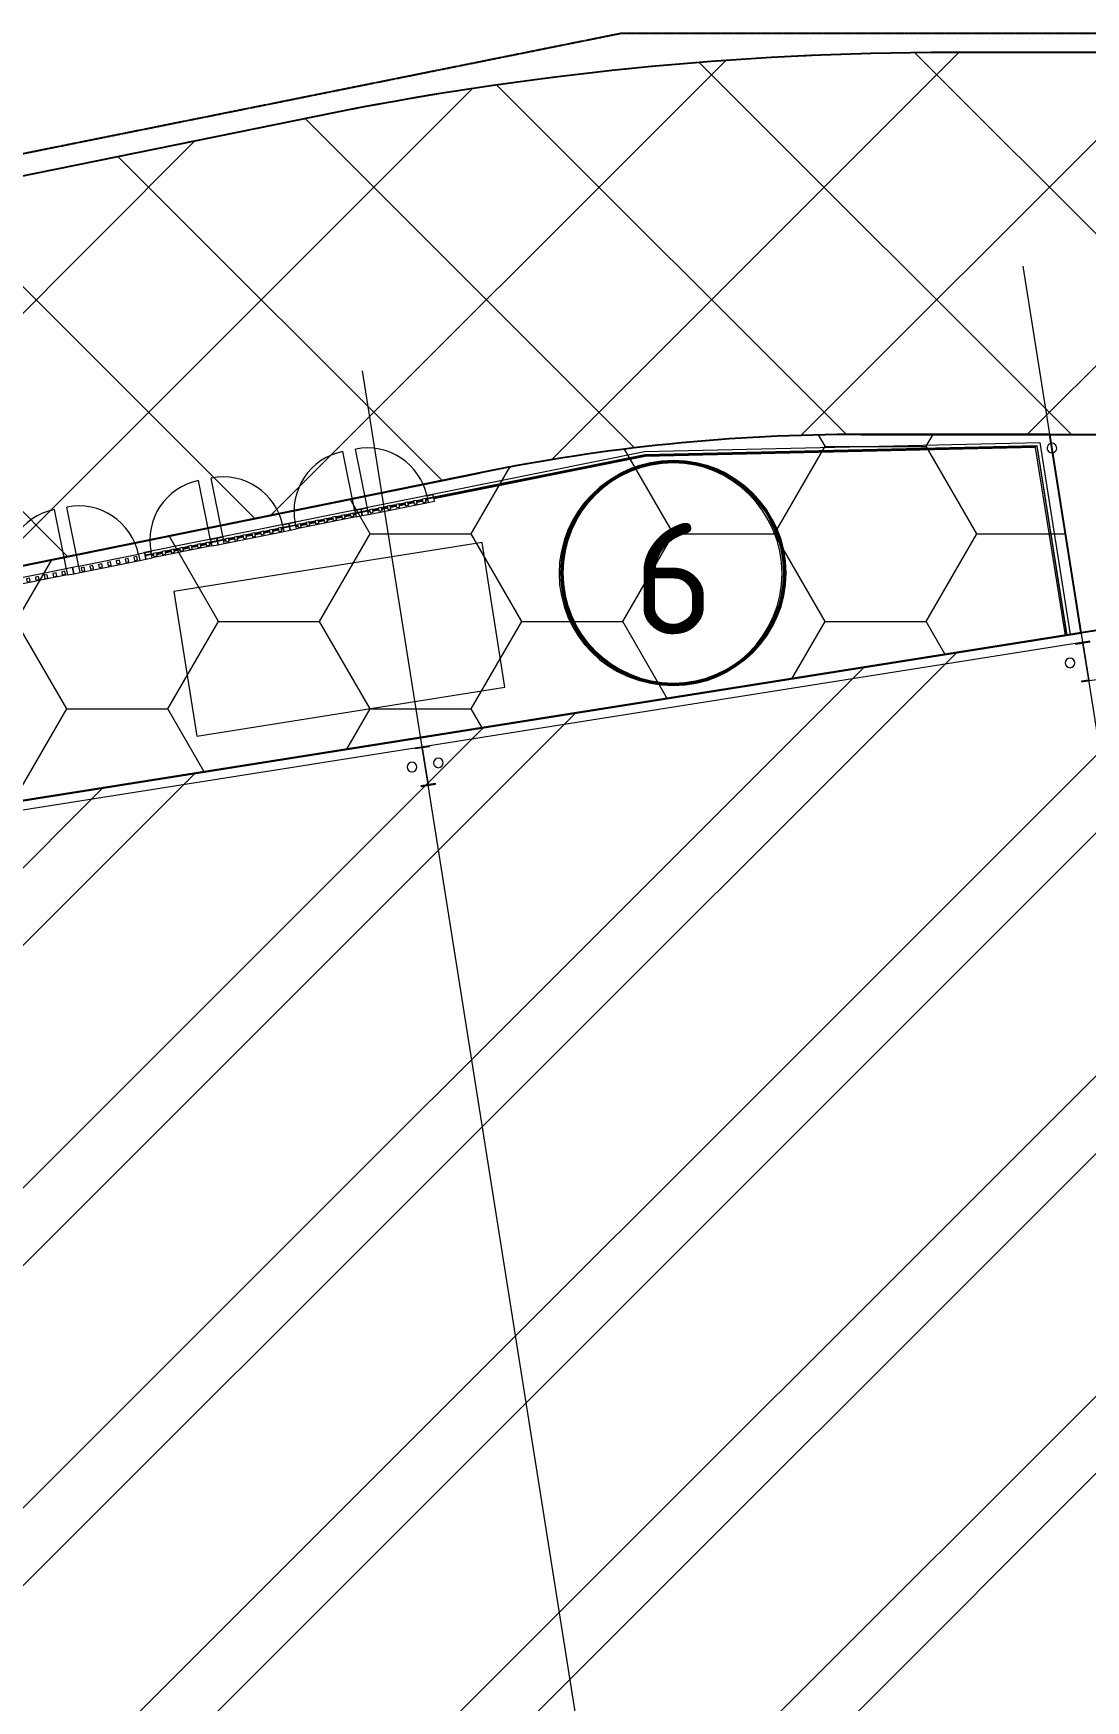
# Model space of a CAD drawing. Header units: millimetres. Extents: x 674 to 609626, y -20132 to 4061356.
# Drawn here: x 253649 to 270170, y 4033254 to 4059444 of the extents above; entities that cross this region are included whole.
import ezdxf

# ---------------------------------------------------------------- set-up
doc = ezdxf.new("R2010")
doc.units = ezdxf.units.MM
doc.linetypes.add('AEC_Double Dash', pattern=[39, 15, -4, 6, -4, 6, -4])
doc.linetypes.add('Boundary', pattern=[16, 5, -2, 5, -2, 0, -2])
for name, color, linetype, lineweight in [('A-000-M_MASS', 13, 'Continuous', 25), ('A-010-M_LINE', 90, 'Continuous', 18), ('A-060-M_DETAIL', 3, 'Continuous', 25), ('A-214-M_CURT_WALL', 52, 'Continuous', 13), ('A-230-M_FLOOR', 192, 'Continuous', 13), ('A-325-M_DOOR', 31, 'Continuous', 13), ('A-325-M_DOOR_PANEL', 31, 'Continuous', 13), ('C-910-M_SITE_BOUND', 91, 'Boundary', 25), ('C-953-M_PARKING', 70, 'Continuous', 13), ('M-520-M_DRAINAGE_FW', 2, 'Continuous', 13), ('P-500-M_PLMB_EQPM', 2, 'Continuous', 13), ('S-280-M_STRUCT_FRAME', 12, 'Continuous', 13), ('Z-030-M_GRID', 191, 'Continuous', 13), ('Z-060-M_DETAIL', 92, 'Continuous', 25)]:
    doc.layers.add(name, color=color, linetype=linetype, lineweight=lineweight)
doc.styles.add('ISOCPEUR_2', font='isocpeur.ttf', dxfattribs={"height": 1750})

# ---------------------------------------------------------------- blocks, each defined once
blk = doc.blocks.new('Family - ___-240017-S0_021 - GROUND LOADING PLAN')
at = {"layer": 'C-910-M_SITE_BOUND', "color": 21, "linetype": 'AEC_Double Dash', "lineweight": 5}
for p, q in [((-2260611, 4059444), (-2388364, 4033725)), ((-2226983, 4059444), (-2260611, 4059444))]:
    blk.add_line(p, q, dxfattribs=at)
blk = doc.blocks.new('Mechanical - Condensers - Mechanical - Condensers-1249279-S0_021 - GROUND LOADING PLAN')
at = {"layer": 'A-000-M_MASS', "lineweight": 5}
for p, q in [((-2262808, 4051444), (-2267648, 4050677)), ((-2262448, 4049172), (-2262808, 4051444)), ((-2267648, 4050677), (-2267288, 4048405)), ((-2267288, 4048405), (-2262448, 4049172))]:
    blk.add_line(p, q, dxfattribs=at)
blk = doc.blocks.new('Structural Framing 23 - Structural Framing 1-1264781-S0_021 - GROUND LOADING PLAN')
at = {"layer": 'S-280-M_STRUCT_FRAME', "lineweight": 5}
for p, q in [((-2263634, 4048254), (-2263861, 4048218)), ((-2263861, 4048218), (-2263859, 4048208)), ((-2263859, 4048208), (-2263751, 4048225)), ((-2263751, 4048225), (-2263658, 4047642)), ((-2263741, 4048226), (-2263632, 4048244)), ((-2263648, 4047644), (-2263741, 4048226)), ((-2263632, 4048244), (-2263634, 4048254)), ((-2263658, 4047642), (-2263767, 4047625)), ((-2263767, 4047625), (-2263765, 4047615)), ((-2263765, 4047615), (-2263538, 4047651)), ((-2263540, 4047661), (-2263648, 4047644)), ((-2263538, 4047651), (-2263540, 4047661))]:
    blk.add_line(p, q, dxfattribs=at)
blk = doc.blocks.new('Structural Framing 24 - Structural Framing 1-1264814-S0_021 - GROUND LOADING PLAN')
at = {"layer": 'S-280-M_STRUCT_FRAME', "lineweight": 5}
for p, q in [((-2253263, 4049896), (-2253490, 4049860)), ((-2253490, 4049860), (-2253489, 4049850)), ((-2253489, 4049850), (-2253380, 4049867)), ((-2253380, 4049867), (-2253288, 4049285)), ((-2253370, 4049869), (-2253261, 4049886)), ((-2253278, 4049286), (-2253370, 4049869)), ((-2253288, 4049285), (-2253396, 4049268)), ((-2253396, 4049268), (-2253395, 4049258)), ((-2253395, 4049258), (-2253168, 4049294))]:
    blk.add_line(p, q, dxfattribs=at)
blk = doc.blocks.new('Downpipe - L Spreader - Default-3252556-S0_021 - GROUND LOADING PLAN')
at = {"layer": 'M-520-M_DRAINAGE_FW', "lineweight": 5}
for start, end in [(0, 180), (180, 0)]:
    blk.add_arc((-40, 150), 75, start, end, dxfattribs=at)
blk = doc.blocks.new('Curtain_Wall_Batten_Door - Louvre Single Door-3241538-S0_021 - GROUND LOADING PLAN')
at = {"layer": 'A-325-M_DOOR', "lineweight": 5}
for p, q in [((-397, 17), (-447, 17)), ((-447, 17), (-447, -33)), ((-397, -33), (-397, 17)), ((-257, 17), (-307, 17)), ((-307, 17), (-307, -33)), ((-257, -33), (-257, 17)), ((-116, 17), (-166, 17)), ((-166, 17), (-166, -33)), ((-116, -33), (-116, 17)), ((25, 17), (-25, 17)), ((-25, 17), (-25, -33)), ((25, -33), (25, 17)), ((166, 17), (116, 17)), ((116, 17), (116, -33)), ((166, -33), (166, 17)), ((307, 17), (257, 17)), ((257, 17), (257, -33)), ((307, -33), (307, 17)), ((447, 17), (397, 17)), ((397, 17), (397, -33)), ((447, -33), (447, 17)), ((-447, -33), (-397, -33)), ((-307, -33), (-257, -33)), ((-166, -33), (-116, -33)), ((-25, -33), (25, -33)), ((116, -33), (166, -33)), ((257, -33), (307, -33)), ((397, -33), (447, -33))]:
    blk.add_line(p, q, dxfattribs=at)
blk.add_arc((477, 42), 955, 90, 180, dxfattribs=at)
at = {"layer": 'A-325-M_DOOR_PANEL', "lineweight": 5}
blk.add_line((477, 42), (477, 997), dxfattribs=at)
blk = doc.blocks.new('Rectangular Mullion - 100 x 100mm-2271095-S0_021 - GROUND LOADING PLAN')
at = {"layer": 'A-214-M_CURT_WALL', "lineweight": 5}
for p, q in [((-2269335, 4051035), (-2270271, 4050846)), ((-2269315, 4050937), (-2270251, 4050748))]:
    blk.add_line(p, q, dxfattribs=at)
blk = doc.blocks.new('Rectangular Mullion - 100 x 100mm-1677029-S0_021 - GROUND LOADING PLAN')
at = {"layer": 'A-214-M_CURT_WALL', "lineweight": 5}
for p, q in [((-100, 50), (0, 50)), ((-100, -50), (-100, 50)), ((0, 50), (0, -50)), ((0, -50), (-100, -50))]:
    blk.add_line(p, q, dxfattribs=at)
blk = doc.blocks.new('Water Tanks2 - Water Tanks-2269628-S0_021 - GROUND LOADING PLAN')
at = {"layer": 'P-500-M_PLMB_EQPM', "lineweight": 5}
for start, end in [(0, 180), (180, 0)]:
    blk.add_arc((-2259848, 4050959), 1750, start, end, dxfattribs=at)
blk = doc.blocks.new('Bollard_Typical - 150mm Diameter - BOL001 _fixed_-1895789-S0_021 - GROUND LOADING PLAN')
at = {"layer": 'C-953-M_PARKING', "lineweight": 5}
for start, end in [(360, 180), (180, 0)]:
    blk.add_arc((1.2, -75), 75, start, end, dxfattribs=at)
blk = doc.blocks.new('Curtain_Wall_Batten_Door - Louvre Single Door-3241614-S0_021 - GROUND LOADING PLAN')
at = {"layer": 'A-325-M_DOOR', "lineweight": 5}
for p, q in [((-397, 33), (-447, 33)), ((-447, 33), (-447, -17)), ((-397, -17), (-397, 33)), ((-257, 33), (-307, 33)), ((-307, 33), (-307, -17)), ((-257, -17), (-257, 33)), ((-116, 33), (-166, 33)), ((-166, 33), (-166, -17)), ((-116, -17), (-116, 33)), ((25, 33), (-25, 33)), ((-25, 33), (-25, -17)), ((25, -17), (25, 33)), ((166, 33), (116, 33)), ((116, 33), (116, -17)), ((166, -17), (166, 33)), ((307, 33), (257, 33)), ((257, 33), (257, -17)), ((307, -17), (307, 33)), ((447, 33), (397, 33)), ((397, 33), (397, -17)), ((447, -17), (447, 33)), ((-447, -17), (-397, -17)), ((-307, -17), (-257, -17)), ((-166, -17), (-116, -17)), ((-25, -17), (25, -17)), ((116, -17), (166, -17)), ((257, -17), (307, -17)), ((397, -17), (447, -17))]:
    blk.add_line(p, q, dxfattribs=at)
blk.add_arc((477, -42), 955, 180, 270, dxfattribs=at)
at = {"layer": 'A-325-M_DOOR_PANEL', "lineweight": 5}
blk.add_line((477, -42), (477, -997), dxfattribs=at)
blk = doc.blocks.new('Rectangular Mullion - 100 x 100mm-2549649-S0_021 - GROUND LOADING PLAN')
at = {"layer": 'A-214-M_CURT_WALL', "lineweight": 5}
for p, q in [((-2269139, 4051074), (-2268202, 4051263)), ((-2269119, 4050976), (-2268183, 4051165))]:
    blk.add_line(p, q, dxfattribs=at)
blk = doc.blocks.new('Rectangular Mullion - 100 x 100mm-1765060-S0_021 - GROUND LOADING PLAN')
at = {"layer": 'A-214-M_CURT_WALL', "lineweight": 5}
for p, q in [((-100, 50), (0, 50)), ((-100, -50), (-100, 50)), ((0, 50), (0, -50)), ((0, -50), (-100, -50))]:
    blk.add_line(p, q, dxfattribs=at)
blk = doc.blocks.new('Rectangular Mullion - 100 x 100mm-1765061-S0_021 - GROUND LOADING PLAN')
at = {"layer": 'A-214-M_CURT_WALL', "lineweight": 5}
for p, q in [((0, 50), (-100, 50)), ((-100, 50), (-100, -50)), ((0, -50), (0, 50)), ((-100, -50), (0, -50))]:
    blk.add_line(p, q, dxfattribs=at)
blk = doc.blocks.new('Rectangular Mullion - 100 x 100mm-V48-S0_021 - GROUND LOADING PLAN')
at = {"layer": 'A-214-M_CURT_WALL', "lineweight": 5}
blk.add_line((-2266854, 4051432), (-2265918, 4051620), dxfattribs=at)
blk = doc.blocks.new('Rectangular Mullion - 100 x 100mm-V49-S0_021 - GROUND LOADING PLAN')
at = {"layer": 'A-214-M_CURT_WALL', "lineweight": 5}
blk.add_line((-2267050, 4051393), (-2267987, 4051204), dxfattribs=at)
blk = doc.blocks.new('Rectangular Mullion - 100 x 100mm-1677030-S0_021 - GROUND LOADING PLAN')
at = {"layer": 'A-214-M_CURT_WALL', "lineweight": 5}
for p, q in [((0, 50), (-100, 50)), ((-100, 50), (-100, -50)), ((0, -50), (0, 50)), ((-100, -50), (0, -50))]:
    blk.add_line(p, q, dxfattribs=at)
blk = doc.blocks.new('Rectangular Mullion - LVR002 - Swaged Louvre-3315874-S0_021 - GROUND LOADING PLAN')
at = {"layer": 'A-214-M_CURT_WALL', "lineweight": 5}
for p, q in [((-2263567, 4052150), (-2260249, 4052818)), ((-2260247, 4052798), (-2263563, 4052130)), ((-2263694, 4052124), (-2263665, 4052130)), ((-2264964, 4051869), (-2264875, 4051886)), ((-2264871, 4051867), (-2264960, 4051849)), ((-2264826, 4051896), (-2264797, 4051902)), ((-2264793, 4051883), (-2264822, 4051877)), ((-2264601, 4051942), (-2264571, 4051948)), ((-2264567, 4051928), (-2264597, 4051922)), ((-2264522, 4051958), (-2264433, 4051975)), ((-2264429, 4051956), (-2264518, 4051938)), ((-2264384, 4051985), (-2264295, 4052003)), ((-2264291, 4051984), (-2264380, 4051966)), ((-2264246, 4052013), (-2264157, 4052031)), ((-2264153, 4052011), (-2264242, 4051994)), ((-2264108, 4052041), (-2264019, 4052059)), ((-2264015, 4052039), (-2264104, 4052021)), ((-2263970, 4052069), (-2263881, 4052087)), ((-2263877, 4052067), (-2263966, 4052049)), ((-2263832, 4052097), (-2263743, 4052114)), ((-2263739, 4052095), (-2263828, 4052077)), ((-2263661, 4052111), (-2263690, 4052105)), ((-2266235, 4051613), (-2266146, 4051631)), ((-2266142, 4051611), (-2266231, 4051593)), ((-2266097, 4051641), (-2266007, 4051659)), ((-2266004, 4051639), (-2266093, 4051621)), ((-2265958, 4051668), (-2265929, 4051674)), ((-2265925, 4051655), (-2265955, 4051649)), ((-2265733, 4051714), (-2265704, 4051720)), ((-2265700, 4051700), (-2265729, 4051694)), ((-2265655, 4051730), (-2265566, 4051748)), ((-2265562, 4051728), (-2265651, 4051710)), ((-2265517, 4051757), (-2265427, 4051775)), ((-2265424, 4051756), (-2265513, 4051738)), ((-2265378, 4051785), (-2265289, 4051803)), ((-2265285, 4051784), (-2265375, 4051766)), ((-2265240, 4051813), (-2265151, 4051831)), ((-2265147, 4051811), (-2265236, 4051793)), ((-2265102, 4051841), (-2265013, 4051859)), ((-2265009, 4051839), (-2265098, 4051821)), ((-2267643, 4051329), (-2267554, 4051347)), ((-2267505, 4051357), (-2267416, 4051375)), ((-2267412, 4051355), (-2267501, 4051338)), ((-2267367, 4051385), (-2267278, 4051403)), ((-2267274, 4051383), (-2267363, 4051365)), ((-2267229, 4051413), (-2267140, 4051431)), ((-2267136, 4051411), (-2267225, 4051393)), ((-2267091, 4051441), (-2267061, 4051446)), ((-2267057, 4051427), (-2267087, 4051421)), ((-2266865, 4051486), (-2266836, 4051492)), ((-2266832, 4051472), (-2266861, 4051466)), ((-2266787, 4051502), (-2266698, 4051520)), ((-2266694, 4051500), (-2266783, 4051482)), ((-2266649, 4051529), (-2266560, 4051547)), ((-2266556, 4051528), (-2266645, 4051510)), ((-2266511, 4051557), (-2266422, 4051575)), ((-2266418, 4051556), (-2266507, 4051538)), ((-2266373, 4051585), (-2266284, 4051603)), ((-2266280, 4051583), (-2266369, 4051565)), ((-2267997, 4051258), (-2267968, 4051264)), ((-2267964, 4051244), (-2267994, 4051238)), ((-2267919, 4051274), (-2267830, 4051292)), ((-2267826, 4051272), (-2267915, 4051254)), ((-2267781, 4051302), (-2267692, 4051319)), ((-2267688, 4051300), (-2267777, 4051282)), ((-2267550, 4051328), (-2267639, 4051310))]:
    blk.add_line(p, q, dxfattribs=at)
blk = doc.blocks.new('Rectangular Mullion - LVR002 - Swaged Louvre-V78-S0_021 - GROUND LOADING PLAN')
at = {"layer": 'A-214-M_CURT_WALL', "lineweight": 5}
for p, q in [((-2268107, 4051294), (-2260255, 4052874)), ((-2260250, 4052824), (-2263695, 4052131)), ((-2263694, 4052127), (-2260249, 4052820)), ((-2260249, 4052820), (-2260250, 4052824)), ((-2264877, 4051893), (-2264966, 4051875)), ((-2264965, 4051871), (-2264876, 4051889)), ((-2264573, 4051954), (-2264828, 4051903)), ((-2264827, 4051899), (-2264572, 4051950)), ((-2264435, 4051982), (-2264524, 4051964)), ((-2264523, 4051960), (-2264434, 4051978)), ((-2264297, 4052010), (-2264386, 4051992)), ((-2264385, 4051988), (-2264296, 4052006)), ((-2264159, 4052038), (-2264248, 4052020)), ((-2264247, 4052015), (-2264158, 4052033)), ((-2264020, 4052065), (-2264109, 4052047)), ((-2264109, 4052043), (-2264020, 4052061)), ((-2263882, 4052093), (-2263971, 4052075)), ((-2263971, 4052071), (-2263882, 4052089)), ((-2263744, 4052121), (-2263833, 4052103)), ((-2263833, 4052099), (-2263744, 4052117)), ((-2266285, 4051609), (-2266374, 4051592)), ((-2266373, 4051587), (-2266284, 4051605)), ((-2266147, 4051637), (-2266236, 4051619)), ((-2266235, 4051615), (-2266146, 4051633)), ((-2266009, 4051665), (-2266098, 4051647)), ((-2266097, 4051643), (-2266008, 4051661)), ((-2265705, 4051726), (-2265960, 4051675)), ((-2265959, 4051671), (-2265704, 4051722)), ((-2265567, 4051754), (-2265656, 4051736)), ((-2265655, 4051732), (-2265566, 4051750)), ((-2265429, 4051782), (-2265518, 4051764)), ((-2265517, 4051760), (-2265428, 4051778)), ((-2265291, 4051810), (-2265380, 4051792)), ((-2265379, 4051787), (-2265290, 4051805)), ((-2265153, 4051837), (-2265242, 4051819)), ((-2265241, 4051815), (-2265152, 4051833)), ((-2265015, 4051865), (-2265104, 4051847)), ((-2265103, 4051843), (-2265014, 4051861)), ((-2267555, 4051354), (-2267644, 4051336)), ((-2267643, 4051332), (-2267554, 4051350)), ((-2267417, 4051382), (-2267506, 4051364)), ((-2267505, 4051359), (-2267416, 4051377)), ((-2267279, 4051409), (-2267368, 4051391)), ((-2267367, 4051387), (-2267278, 4051405)), ((-2267141, 4051437), (-2267230, 4051419)), ((-2267229, 4051415), (-2267140, 4051433)), ((-2266837, 4051498), (-2267092, 4051447)), ((-2267091, 4051443), (-2266836, 4051494)), ((-2266699, 4051526), (-2266788, 4051508)), ((-2266787, 4051504), (-2266698, 4051522)), ((-2266561, 4051554), (-2266650, 4051536)), ((-2266649, 4051532), (-2266560, 4051550)), ((-2266423, 4051582), (-2266512, 4051564)), ((-2266511, 4051560), (-2266422, 4051577)), ((-2268104, 4051282), (-2268107, 4051294)), ((-2267969, 4051270), (-2268097, 4051245)), ((-2268097, 4051245), (-2268096, 4051241)), ((-2268096, 4051241), (-2267969, 4051266)), ((-2267831, 4051298), (-2267920, 4051280)), ((-2267919, 4051276), (-2267830, 4051294)), ((-2267693, 4051326), (-2267782, 4051308)), ((-2267781, 4051304), (-2267692, 4051322))]:
    blk.add_line(p, q, dxfattribs=at)
blk = doc.blocks.new('Rectangular Mullion - LVR002 - Swaged Louvre-3315875-S0_021 - GROUND LOADING PLAN')
at = {"layer": 'A-214-M_CURT_WALL', "lineweight": 5}
for p, q in [((-2260249, 4052818), (-2254099, 4052957)), ((-2254116, 4052937), (-2260247, 4052798))]:
    blk.add_line(p, q, dxfattribs=at)
blk = doc.blocks.new('Rectangular Mullion - LVR002 - Swaged Louvre-V79-S0_021 - GROUND LOADING PLAN')
at = {"layer": 'A-214-M_CURT_WALL', "lineweight": 5}
for p, q in [((-2260255, 4052874), (-2254051, 4053015)), ((-2254094, 4052964), (-2260250, 4052824)), ((-2260249, 4052820), (-2254097, 4052960)), ((-2254097, 4052960), (-2254094, 4052964)), ((-2260250, 4052824), (-2260249, 4052820))]:
    blk.add_line(p, q, dxfattribs=at)
blk = doc.blocks.new('Rectangular Mullion - LVR002 - Swaged Louvre-3315876-S0_021 - GROUND LOADING PLAN')
at = {"layer": 'A-214-M_CURT_WALL', "lineweight": 5}
for p, q in [((-2253649, 4049987), (-2254116, 4052937)), ((-2254099, 4052957), (-2253629, 4049990)), ((-2253629, 4049990), (-2253649, 4049987))]:
    blk.add_line(p, q, dxfattribs=at)
blk = doc.blocks.new('Rectangular Mullion - LVR002 - Swaged Louvre-V80-S0_021 - GROUND LOADING PLAN')
at = {"layer": 'A-214-M_CURT_WALL', "lineweight": 5}
for p, q in [((-2254094, 4052964), (-2254097, 4052960)), ((-2254097, 4052960), (-2253627, 4049990)), ((-2253623, 4049991), (-2254094, 4052964)), ((-2254051, 4053015), (-2253573, 4049999)), ((-2253627, 4049990), (-2253623, 4049991)), ((-2253573, 4049999), (-2253623, 4049991))]:
    blk.add_line(p, q, dxfattribs=at)
blk = doc.blocks.new('25021-APA-ZZ-ZZ-M3-AR-000001_V3_rvt-1-S0_021 - GROUND LOADING PLAN')
at = {"layer": 'A-230-M_FLOOR', "lineweight": 5}
for p, q in [((-2255448, 4059144), (-2245347, 4059144)), ((-2302592, 4050577), (-2265416, 4058140)), ((-2253894, 4053144), (-2256858, 4053144)), ((-2253894, 4053144), (-2245407, 4053144)), ((-2253400, 4050027), (-2253894, 4053144)), ((-2262839, 4052542), (-2278039, 4049449)), ((-2237103, 4052608), (-2253573, 4049999)), ((-2277525, 4046204), (-2253649, 4049988)), ((-2253649, 4049987), (-2263741, 4048388)), ((-2253490, 4049860), (-2263634, 4048254)), ((-2253574, 4050000), (-2253400, 4050027)), ((-2263861, 4048218), (-2274004, 4046611))]:
    blk.add_line(p, q, dxfattribs=at)
blk.add_arc((-2256858, 4023144), 30000, 90, 101.5, dxfattribs=at)
for points in [[(-2261489, 4058778), (-2259485, 4059022), (-2257467, 4059144), (-2255448, 4059144)], [(-2265416, 4058140), (-2264116, 4058405), (-2262806, 4058617), (-2261489, 4058778)]]:
    blk.add_open_spline(points, degree=3, dxfattribs=at)
at = {"layer": 'A-000-M_MASS', "color": 253, "lineweight": 5}
blk.add_blockref('Mechanical - Condensers - Mechanical - Condensers-1249279-S0_021 - GROUND LOADING PLAN', (0, 0), dxfattribs=at)
at = {"layer": 'A-214-M_CURT_WALL', "color": 253, "lineweight": 5}
for name, p in [('Rectangular Mullion - LVR002 - Swaged Louvre-V79-S0_021 - GROUND LOADING PLAN', (0, 0)), ('Rectangular Mullion - LVR002 - Swaged Louvre-3315875-S0_021 - GROUND LOADING PLAN', (0, 0)), ('Rectangular Mullion - LVR002 - Swaged Louvre-3315876-S0_021 - GROUND LOADING PLAN', (0, 0)), ('Rectangular Mullion - LVR002 - Swaged Louvre-V80-S0_021 - GROUND LOADING PLAN', (0, 0)), ('Rectangular Mullion - LVR002 - Swaged Louvre-V78-S0_021 - GROUND LOADING PLAN', (0, 0)), ('Rectangular Mullion - LVR002 - Swaged Louvre-3315874-S0_021 - GROUND LOADING PLAN', (0, 0)), ('Rectangular Mullion - 100 x 100mm-V48-S0_021 - GROUND LOADING PLAN', (2264, 456)), ('Rectangular Mullion - 100 x 100mm-V48-S0_021 - GROUND LOADING PLAN', (0, 0)), ('Rectangular Mullion - 100 x 100mm-V49-S0_021 - GROUND LOADING PLAN', (2264, 456)), ('Rectangular Mullion - 100 x 100mm-V49-S0_021 - GROUND LOADING PLAN', (0, 0)), ('Rectangular Mullion - 100 x 100mm-2549649-S0_021 - GROUND LOADING PLAN', (0, 0)), ('Rectangular Mullion - 100 x 100mm-2271095-S0_021 - GROUND LOADING PLAN', (0, 0))]:
    blk.add_blockref(name, p, dxfattribs=at)
for name, p, rotation in [('Rectangular Mullion - 100 x 100mm-1765061-S0_021 - GROUND LOADING PLAN', (-2263566, 4052145), 11.38227921689218), ('Rectangular Mullion - 100 x 100mm-1765061-S0_021 - GROUND LOADING PLAN', (-2265830, 4051689), 11.38227921685921), ('Rectangular Mullion - 100 x 100mm-1677030-S0_021 - GROUND LOADING PLAN', (-2265830, 4051689), 191.3822792168766), ('Rectangular Mullion - 100 x 100mm-1765061-S0_021 - GROUND LOADING PLAN', (-2268094, 4051233), 11.38227921687355), ('Rectangular Mullion - 100 x 100mm-1677030-S0_021 - GROUND LOADING PLAN', (-2268094, 4051233), 191.3822792168436)]:
    blk.add_blockref(name, p, dxfattribs=dict(at, rotation=rotation))
at = {"layer": 'A-214-M_CURT_WALL', "color": 253, "lineweight": 5, "extrusion": (0, 0, -1)}
for name, p, rotation in [('Rectangular Mullion - 100 x 100mm-1677029-S0_021 - GROUND LOADING PLAN', (2264698, 4051917), 168.6177207831234), ('Rectangular Mullion - 100 x 100mm-1765060-S0_021 - GROUND LOADING PLAN', (2264698, 4051917), 348.6177207831078), ('Rectangular Mullion - 100 x 100mm-1677029-S0_021 - GROUND LOADING PLAN', (2266962, 4051461), 168.6177207831564), ('Rectangular Mullion - 100 x 100mm-1765060-S0_021 - GROUND LOADING PLAN', (2266962, 4051461), 348.6177207831408), ('Rectangular Mullion - 100 x 100mm-1677029-S0_021 - GROUND LOADING PLAN', (2269227, 4051005), 168.6177207831421), ('Rectangular Mullion - 100 x 100mm-1765060-S0_021 - GROUND LOADING PLAN', (2269227, 4051005), 348.6177207831264)]:
    blk.add_blockref(name, p, dxfattribs=dict(at, rotation=rotation))
at = {"layer": 'A-325-M_DOOR', "color": 253, "lineweight": 5}
for name, p, rotation in [('Curtain_Wall_Batten_Door - Louvre Single Door-3241614-S0_021 - GROUND LOADING PLAN', (-2264132, 4052031), 191.3822792168922), ('Curtain_Wall_Batten_Door - Louvre Single Door-3241538-S0_021 - GROUND LOADING PLAN', (-2265264, 4051803), 11.38227921687659), ('Curtain_Wall_Batten_Door - Louvre Single Door-3241538-S0_021 - GROUND LOADING PLAN', (-2267528, 4051347), 11.38227921684358), ('Curtain_Wall_Batten_Door - Louvre Single Door-3241614-S0_021 - GROUND LOADING PLAN', (-2266396, 4051575), 191.3822792168592), ('Curtain_Wall_Batten_Door - Louvre Single Door-3241614-S0_021 - GROUND LOADING PLAN', (-2268661, 4051119), 191.3822792168736), ('Curtain_Wall_Batten_Door - Louvre Single Door-3241538-S0_021 - GROUND LOADING PLAN', (-2269793, 4050891), 11.38227921685795)]:
    blk.add_blockref(name, p, dxfattribs=dict(at, rotation=rotation))
at = {"layer": 'C-910-M_SITE_BOUND', "color": 253, "lineweight": 5}
blk.add_blockref('Family - ___-240017-S0_021 - GROUND LOADING PLAN', (0, 0), dxfattribs=at)
at = {"layer": 'C-953-M_PARKING', "color": 253, "lineweight": 5, "rotation": 357.9999999999982}
blk.add_blockref('Bollard_Typical - 150mm Diameter - BOL001 _fixed_-1895789-S0_021 - GROUND LOADING PLAN', (-2253858, 4053004), dxfattribs=at)
at = {"layer": 'M-520-M_DRAINAGE_FW', "color": 253, "lineweight": 5}
for p in [(-2253536, 4049405), (-2263867, 4047769), (-2263453, 4047834)]:
    blk.add_blockref('Downpipe - L Spreader - Default-3252556-S0_021 - GROUND LOADING PLAN', p, dxfattribs=at)
at = {"layer": 'P-500-M_PLMB_EQPM', "color": 253, "lineweight": 5}
blk.add_blockref('Water Tanks2 - Water Tanks-2269628-S0_021 - GROUND LOADING PLAN', (0, 0), dxfattribs=at)
at = {"layer": 'S-280-M_STRUCT_FRAME', "color": 253, "lineweight": 5}
for name in ['Structural Framing 24 - Structural Framing 1-1264814-S0_021 - GROUND LOADING PLAN', 'Structural Framing 23 - Structural Framing 1-1264781-S0_021 - GROUND LOADING PLAN']:
    blk.add_blockref(name, (0, 0), dxfattribs=at)
blk = doc.blocks.new('Family - ___-3870354-S0_021 - GROUND LOADING PLAN')
at = {"layer": 'C-910-M_SITE_BOUND'}
for p, q in [((-2260611, 4059444), (-2388364, 4033725)), ((-2226983, 4059444), (-2260611, 4059444))]:
    blk.add_line(p, q, dxfattribs=at)
blk = doc.blocks.new('NRP_Load Tag _v2_ - NRP_Load Tag-532938-S0_021 - GROUND LOADING PLAN')
at = {"layer": 'A-060-M_DETAIL', "lineweight": 50}
for start, end in [(360, 180), (180, 360)]:
    blk.add_arc((0, 0), 3.5, start, end, dxfattribs=at)

msp = doc.modelspace()

# ---------------------------------------------------------------- hatches: boundary and pattern name
at = {"layer": 'Z-060-M_DETAIL', "lineweight": 18}
h = msp.add_hatch(dxfattribs=at)
h.set_pattern_fill('FP_39', color=150, style=0, pattern_type=2)
h.set_pattern_definition([(45, (2523501.4, 0), (-1767.767, 1767.767), []), (135, (2523501.4, 0), (-1767.767, -1767.767), [])])
h.paths.add_polyline_path([(96245, 3945586), (100712, 3950053), (100488, 3950102), (100182, 3950188), (100047, 3950231), (99832, 3950312), (99622, 3950403), (99416, 3950505), (99164, 3950647), (99020, 3950737), (98831, 3950868), (97520, 3951917), (97129, 3952216), (96907, 3952378), (96590, 3952594), (96111, 3952893), (95937, 3952997), (95601, 3953183), (95093, 3953438), (94914, 3953524), (94563, 3953678), (94075, 3953870), (93847, 3953954), (93483, 3954076), (93057, 3954202), (92745, 3954285), (92372, 3954373), (91996, 3954449), (91617, 3954513), (91237, 3954566), (90856, 3954607), (90474, 3954636), (90004, 3954655), (89707, 3954660), (81061, 3954660), (80707, 3954666), (80355, 3954685), (80003, 3954716), (79652, 3954760), (79303, 3954816), (78957, 3954885), (78613, 3954965), (78272, 3955058), (77790, 3955213), (77601, 3955280), (77272, 3955408), (76948, 3955548), (76628, 3955700), (76315, 3955862), (76007, 3956036), (75706, 3956221), (75411, 3956416), (75124, 3956621), (74737, 3956925), (74571, 3957062), (74307, 3957297), (74052, 3957540), (73719, 3957888), (73567, 3958055), (73298, 3958377), (73121, 3958602), (72912, 3958887), (72714, 3959180), (72526, 3959479), (72349, 3959785), (72183, 3960096), (72028, 3960414), (71884, 3960737), (71752, 3961064), (71632, 3961397), (63374, 3985498), (63253, 3985872), (63143, 3986250), (63045, 3986631), (62959, 3987015), (62886, 3987401), (62823, 3987800), (62775, 3988180), (62738, 3988571), (62713, 3988964), (62701, 3989357), (62701, 3989750), (62714, 3990143), (62739, 3990536), (62776, 3990927), (62851, 3991478), (62887, 3991706), (62961, 3992092), (63047, 3992476), (63145, 3992857), (63282, 3993317), (63377, 3993608), (63540, 3994053), (63656, 3994344), (63812, 3994705), (64029, 3995155), (64159, 3995411), (64349, 3995755), (64558, 3996107), (64761, 3996425), (65067, 3996867), (65214, 3997068), (65455, 3997378), (65706, 3997681), (65967, 3997976), (66236, 3998262), (66594, 3998614), (66830, 3998833), (67098, 3999068), (67401, 3999318), (67712, 3999559), (68031, 3999789), (68357, 4000010), (68689, 4000220), (69028, 4000420), (69373, 4000608), (69724, 4000786), (86757, 4009087), (104171, 4015733), (114432, 4019404), (115522, 4019791), (117414, 4020449), (119311, 4021097), (121212, 4021733), (123116, 4022358), (125024, 4022971), (126936, 4023573), (128851, 4024164), (130769, 4024743), (132692, 4025311), (134788, 4025915), (136546, 4026412), (138860, 4027048), (140413, 4027467), (142931, 4028126), (144292, 4028475), (147002, 4029149), (148183, 4029438), (151073, 4030119), (152086, 4030354), (154041, 4030794), (155999, 4031223), (157959, 4031640), (159922, 4032046), (170220, 4034141), (171181, 4031349), (196234, 4037610), (195955, 4039377), (260999, 4052607), (261254, 4052656), (262017, 4052784), (262525, 4052859), (263040, 4052927), (263638, 4052993), (264238, 4053047), (265070, 4053101), (265440, 4053120), (266042, 4053138), (267106, 4053144), (286913, 4053144), (287204, 4053138), (287495, 4053120), (287784, 4053090), (288072, 4053047), (288358, 4052993), (288642, 4052927), (288922, 4052850), (289199, 4052760), (289498, 4052649), (289741, 4052547), (290004, 4052424), (290263, 4052290), (290515, 4052146), (290762, 4051991), (291002, 4051826), (291234, 4051651), (291533, 4051401), (291677, 4051273), (291886, 4051071), (292086, 4050860), (292278, 4050641), (292527, 4050322), (292633, 4050180), (292796, 4049938), (292948, 4049691), (293090, 4049437), (293222, 4049177), (293343, 4048912), (293452, 4048642), (293569, 4048308), (293637, 4048091), (293712, 4047809), (293776, 4047525), (293827, 4047239), (296518, 4030249), (296518, 4059144), (268053, 4059144), (267282, 4059138), (266510, 4059120), (265738, 4059090), (264968, 4059049), (264197, 4058995), (263428, 4058930), (262660, 4058852), (261893, 4058763), (260999, 4058643), (260364, 4058549), (259603, 4058425), (258843, 4058288), (258085, 4058140), (158330, 4037845), (156365, 4037439), (154402, 4037021), (152442, 4036592), (150485, 4036151), (148530, 4035698), (146578, 4035234), (144629, 4034758), (142683, 4034271), (140740, 4033771), (138800, 4033261), (136862, 4032738), (134788, 4032165), (132997, 4031659), (131070, 4031102), (129146, 4030534), (126646, 4029776), (125308, 4029363), (123394, 4028760), (121484, 4028146), (119577, 4027521), (117675, 4026884), (115776, 4026236), (113881, 4025576), (110360, 4024322), (102090, 4021360), (84369, 4014597), (64120, 4004730), (61505, 4003095), (61206, 4002902), (60874, 4002672), (60551, 4002433), (60234, 4002184), (59926, 4001925), (59626, 4001656), (59334, 4001378), (59052, 4001091), (58778, 4000796), (58514, 4000492), (58259, 4000180), (58014, 3999860), (57780, 3999533), (57555, 3999199), (57328, 3998833), (57139, 3998510), (56946, 3998156), (56766, 3997796), (56596, 3997431), (56438, 3997060), (56291, 3996685), (56157, 3996306), (56034, 3995922), (55923, 3995535), (55824, 3995144), (55738, 3994751), (55664, 3994355), (55602, 3993957), (55553, 3993558), (55516, 3993157), (55492, 3992755), (55480, 3992352), (55481, 3991949), (55499, 3991478), (55521, 3991145), (55559, 3990744), (55610, 3990345), (55674, 3989947), (55750, 3989552), (55838, 3989159), (55938, 3988769), (56051, 3988382), (56244, 3987800), (67013, 3956365), (67139, 3956015), (67277, 3955669), (67426, 3955328), (67612, 3954942), (67757, 3954661), (67939, 3954336), (68131, 3954018), (68333, 3953705), (68546, 3953400), (68768, 3953101), (69000, 3952810), (69241, 3952527), (69492, 3952252), (69751, 3951985), (70019, 3951726), (70295, 3951477), (70579, 3951236), (70871, 3951005), (71171, 3950784), (71477, 3950573), (71790, 3950371), (72109, 3950180), (72435, 3950000), (72766, 3949830), (73103, 3949672), (73444, 3949524), (73791, 3949387), (74141, 3949262), (74496, 3949149), (74854, 3949047), (75215, 3948956), (75579, 3948878), (75945, 3948811), (76313, 3948757), (76683, 3948715), (77054, 3948684), (77426, 3948666), (77798, 3948660), (88374, 3948660), (88760, 3948654), (89146, 3948635), (89531, 3948603), (90004, 3948546), (90296, 3948502), (90676, 3948433), (91054, 3948352), (91429, 3948258), (91800, 3948152), (92168, 3948034), (92531, 3947904), (92891, 3947763), (93245, 3947609), (93594, 3947444), (94075, 3947192), (94276, 3947081), (94607, 3946882), (94932, 3946673), (95250, 3946454), (95560, 3946224), (95863, 3945984), (96111, 3945732)])
h = msp.add_hatch(dxfattribs=at)
h.set_pattern_fill('FP_41', color=190, style=0, pattern_type=2)
h.set_pattern_definition([(0, (2523501.4, 0), (2381.25, 1374.815), [1587.5, -3175]), (120, (2523501.4, 0), (-2381.2497, 1374.8155), [1587.5, -3175]), (60, (2523501.4, 0), (0.0003, 2749.6305), [0, -3175, 1587.5, 0])])
h.paths.add_polyline_path([(245976, 4046205), (270101, 4050026), (269608, 4053144), (266644, 4053144), (266042, 4053138), (265440, 4053120), (264561, 4053070), (264052, 4053030), (263543, 4052982), (263034, 4052926), (262443, 4052848), (261847, 4052758), (260999, 4052607), (260663, 4052542), (245462, 4049449), (245906, 4046645)])
h = msp.add_hatch(dxfattribs=at)
h.set_pattern_fill('FP_44', color=94, style=0, pattern_type=2)
h.set_pattern_definition([(45, (2523501.4, 0), (-2514.4717, 2514.4717), []), (45, (2523501.4, 3810), (-2514.4717, 2514.4717), [])])
h.paths.add_polyline_path([(203586, 3998992), (292642, 4013098), (286384, 4052605), (197334, 4038501), (203029, 4002511)])

# ---------------------------------------------------------------- linework, layer by layer
at = {"layer": 'A-010-M_LINE', "lineweight": 25}
for p, q in [((278155, 4059144), (268053, 4059144)), ((258085, 4058140), (158330, 4037845)), ((266644, 4053144), (278094, 4053144)), ((269608, 4053144), (266644, 4053144)), ((270101, 4050026), (269608, 4053144)), ((286384, 4052605), (197334, 4038501)), ((221849, 4044645), (260663, 4052542)), ((260663, 4052542), (245462, 4049449)), ((245976, 4046205), (270101, 4050026))]:
    msp.add_line(p, q, dxfattribs=at)
for centre, radius in [((268053, 4009144), 50000), ((266644, 4023144), 30000), ((266644, 4023144), 30000)]:
    msp.add_arc(centre, radius, 90, 101.5, dxfattribs=at)
at = {"layer": 'Z-030-M_GRID'}
for p, q in [((279465, 3990908), (269189, 4055788)), ((196253, 4038329), (299543, 4054690)), ((269094, 3989266), (258818, 4054145))]:
    msp.add_line(p, q, dxfattribs=at)

# ---------------------------------------------------------------- block references
at = {"lineweight": 5}
msp.add_blockref('25021-APA-ZZ-ZZ-M3-AR-000001_V3_rvt-1-S0_021 - GROUND LOADING PLAN', (2523501, 0), dxfattribs=at)
at = {"layer": 'A-060-M_DETAIL', "lineweight": 50, "xscale": 499.9999999999995, "yscale": 499.9999999999995, "zscale": 499.9999999999995}
msp.add_blockref('NRP_Load Tag _v2_ - NRP_Load Tag-532938-S0_021 - GROUND LOADING PLAN', (263696, 4050968), dxfattribs=at)
at = {"layer": 'C-910-M_SITE_BOUND'}
msp.add_blockref('Family - ___-3870354-S0_021 - GROUND LOADING PLAN', (2523501, 0), dxfattribs=at)

# ---------------------------------------------------------------- texts
at = {"layer": 'A-060-M_DETAIL', "lineweight": 13, "insert": (263067, 4051755), "char_height": 1750, "width": 1483.12, "attachment_point": 1, "style": 'ISOCPEUR_2'}
msp.add_mtext('6', dxfattribs=at)

doc.saveas('drawing.dxf')
